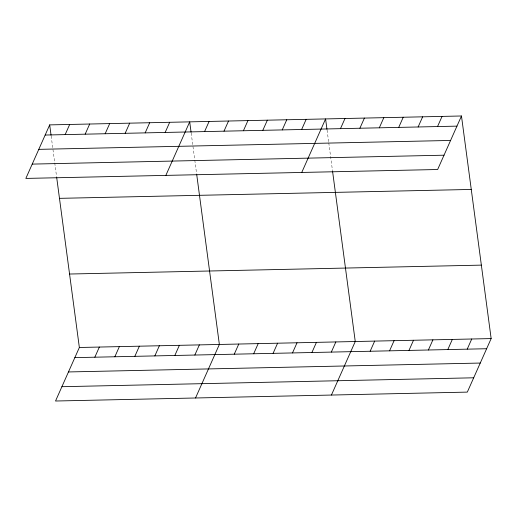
<?xml version="1.0" encoding="UTF-8"?>
<svg xmlns="http://www.w3.org/2000/svg" width="517" height="517" viewBox="0 0 517 517"><rect width="100%" height="100%" fill="white"/><g stroke="black" fill="none" stroke-linecap="round" stroke-linejoin="round"><path stroke-width="0.39" stroke-dasharray="2.58 1.94" d="M327.074 130.103L328.67 142.078M328.78 142.879L332.502 170.823M191.18 133.043L194.586 158.59M194.799 160.186L196.609 173.764M51.17 136.068L56.599 176.788"/><path stroke-width="0.78" d="M49.684 124.888L25.85 178.417L437.647 169.511L461.474 115.982L49.684 124.888L51.067 135.267M65.161 134.607L69.685 124.455M85.163 134.174L89.687 124.022M105.164 133.741L109.688 123.589M125.166 133.308L129.689 123.162M145.167 132.875L149.691 122.729M165.169 132.442L169.692 122.296M56.708 177.59L79.353 347.489L55.526 401.018L467.316 392.112L491.15 338.583L461.474 115.982M165.86 175.386L189.694 121.863L191.077 132.242M94.837 357.208L99.354 347.056M204.583 131.589L209.107 121.443M114.839 356.775L119.356 346.623M223.997 131.169L228.52 121.023M134.84 356.342L139.357 346.19M243.41 130.749L247.934 120.603M154.841 355.909L159.359 345.757M262.823 130.329L267.347 120.183M174.843 355.476L179.36 345.324M282.237 129.916L286.761 119.763M194.844 355.043L199.362 344.891M301.65 129.496L306.174 119.343M195.536 397.987L219.363 344.464L196.718 174.559M301.754 172.452L325.581 118.923L326.97 129.302M234.259 354.19L238.776 344.044M340.477 128.655L344.994 118.503M253.673 353.77L258.19 343.624M359.89 128.235L364.407 118.083M273.086 353.35L277.603 343.204M379.304 127.815L383.821 117.663M292.499 352.93L297.017 342.784M398.717 127.395L403.234 117.243M311.913 352.51L316.43 342.364M418.13 126.975L422.647 116.823M331.326 352.09L335.843 341.944M437.544 126.555L442.061 116.403M331.429 395.046L355.257 341.524L332.612 171.625M370.153 351.25L374.67 341.104M389.566 350.83L394.083 340.684M408.979 350.416L413.497 340.264M428.393 349.996L432.91 339.843M447.806 349.576L452.323 339.423M467.219 349.156L471.737 339.003M45.16 135.04L456.957 126.135M38.788 149.355L450.585 140.45M32.222 164.102L444.019 155.197M59.474 198.347L471.271 189.442M69.562 274.029L481.359 265.124M79.353 347.489L491.15 338.583M74.836 357.635L486.633 348.736M68.464 371.949L480.261 363.05M61.898 386.703L473.695 377.798"/></g></svg>
